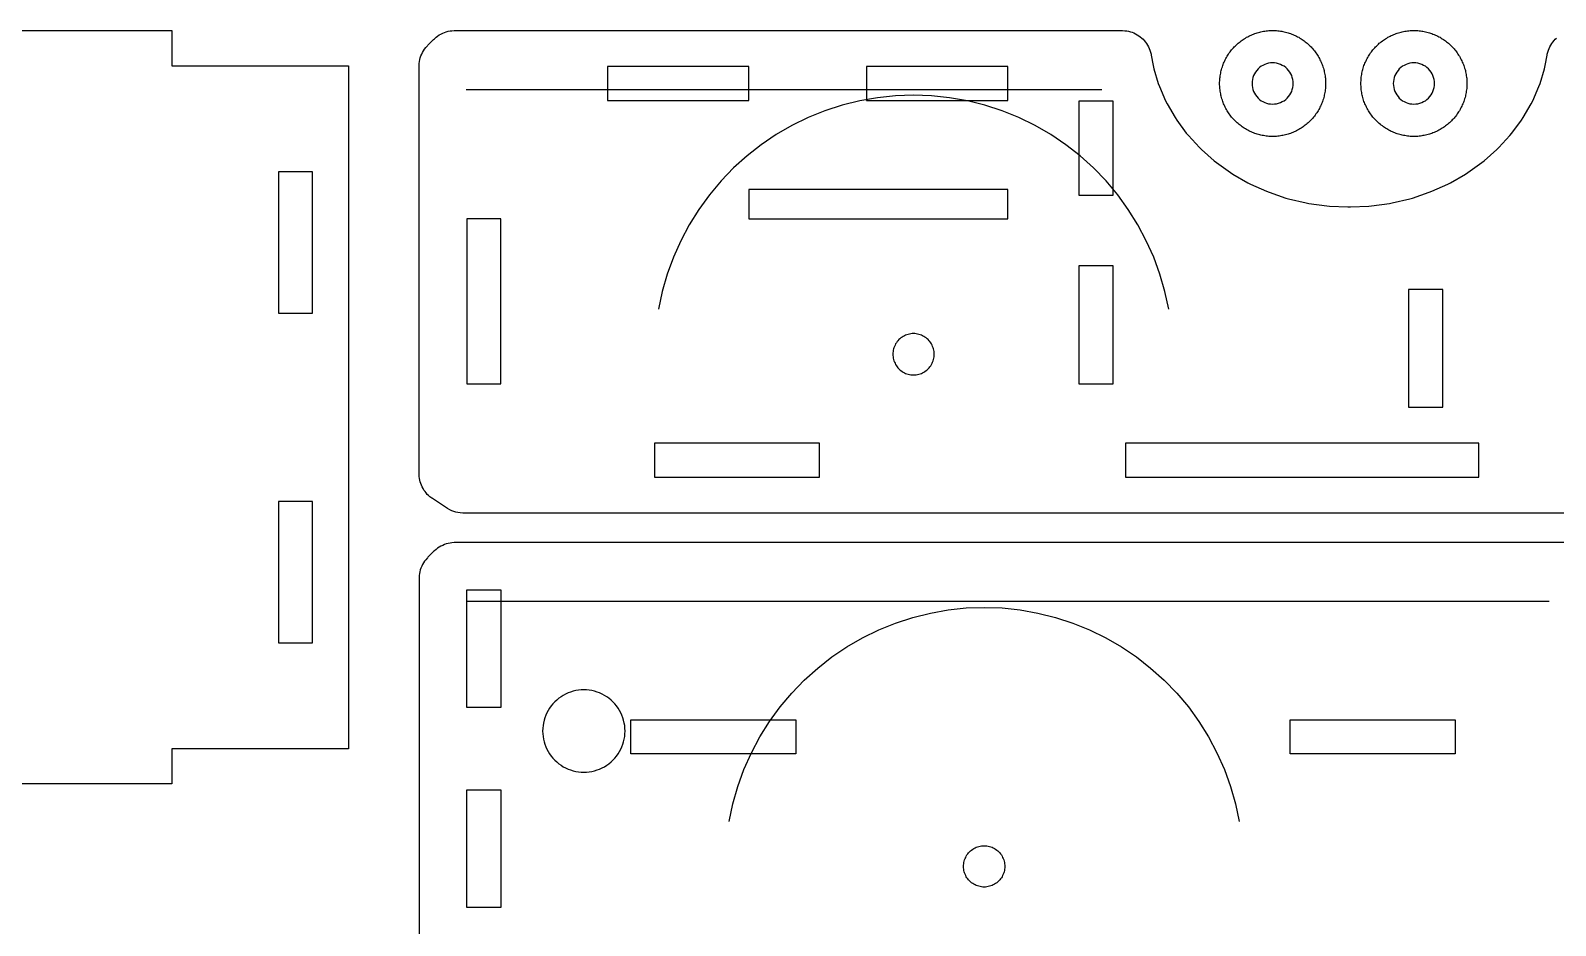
# Model space of a CAD drawing. Header units: metres. Extents: x 6 to 594, y 12 to 164.
# Drawn here: x 177 to 306.5, y 88 to 164 of the extents above; entities that cross this region are included whole.
import ezdxf

# ---------------------------------------------------------------- set-up
doc = ezdxf.new("R2010")
doc.units = ezdxf.units.M
doc.layers.add('CORTAR', color=1, linetype='Continuous')
doc.layers.add('GRABAR', color=5, linetype='Continuous')

msp = doc.modelspace()

# ---------------------------------------------------------------- linework, layer by layer
at = {"layer": 'CORTAR'}
for points in [[(173, 164), (189, 164), (189, 161), (204, 161), (204, 103), (189, 103), (189, 100), (173, 100)], [(406.2, 123), (213.8, 123), (213.71, 123), (213.48, 123.02), (213.3, 123.05), (213.12, 123.09), (212.95, 123.14), (212.78, 123.21), (212.61, 123.28), (212.41, 123.4), (212.33, 123.45), (211.15, 124.24), (211.08, 124.28), (210.93, 124.4), (210.81, 124.5), (210.7, 124.6), (210.6, 124.72), (210.51, 124.84), (210.42, 124.96), (210.34, 125.09), (210.26, 125.23), (210.2, 125.37), (210.14, 125.51), (210.1, 125.66), (210.06, 125.81), (210.03, 125.96), (210.01, 126.11), (210, 126.3), (210, 126.38), (210, 160.92), (210, 161.01), (210, 161.01), (210.02, 161.21), (210.04, 161.37), (210.07, 161.53), (210.11, 161.69), (210.16, 161.84), (210.23, 161.99), (210.3, 162.14), (210.38, 162.28), (210.47, 162.42), (210.57, 162.55), (210.71, 162.7), (210.76, 162.76), (211.24, 163.24), (211.3, 163.29), (211.45, 163.43), (211.58, 163.53), (211.72, 163.62), (211.86, 163.7), (212.01, 163.77), (212.16, 163.84), (212.31, 163.89), (212.47, 163.93), (212.63, 163.96), (212.79, 163.98), (212.99, 164), (213.08, 164), (269.68, 164), (269.76, 164), (269.96, 163.98), (270.11, 163.97), (270.27, 163.94), (270.42, 163.9), (270.57, 163.85), (270.72, 163.79), (270.86, 163.72), (271, 163.64), (271.13, 163.56), (271.26, 163.46), (271.38, 163.36), (271.5, 163.25), (271.6, 163.14), (271.7, 163.02), (271.8, 162.89), (271.88, 162.75), (271.95, 162.61), (272.02, 162.47), (272.08, 162.32), (272.12, 162.17), (272.17, 161.98), (272.19, 161.9), (272.35, 161.03), (272.41, 160.74), (272.79, 159.5), (272.89, 159.23), (273.41, 158.03), (273.54, 157.78), (274.21, 156.62), (274.36, 156.39), (275.17, 155.29), (275.34, 155.08), (276.28, 154.06), (276.47, 153.88), (277.53, 152.94), (277.73, 152.78), (278.91, 151.94), (279.12, 151.8), (280.39, 151.07), (280.61, 150.96), (281.98, 150.35), (282.2, 150.26), (283.63, 149.77), (283.86, 149.71), (285.35, 149.35), (285.58, 149.31), (287.11, 149.1), (287.34, 149.08), (288.88, 149.01), (289.12, 149.01), (290.66, 149.08), (290.89, 149.1), (292.42, 149.31), (292.65, 149.35), (294.14, 149.71), (294.37, 149.77), (295.8, 150.26), (296.02, 150.35), (297.39, 150.96), (297.61, 151.07), (298.88, 151.8), (299.09, 151.94), (300.27, 152.78), (300.47, 152.94), (301.53, 153.88), (301.72, 154.06), (302.66, 155.08), (302.83, 155.29), (303.64, 156.39), (303.79, 156.62), (304.46, 157.78), (304.59, 158.03), (305.11, 159.23), (305.21, 159.5), (305.59, 160.74), (305.65, 161.03), (305.81, 161.9), (305.83, 161.98), (305.88, 162.17), (305.92, 162.32), (305.98, 162.47), (306.05, 162.61), (306.12, 162.75), (306.2, 162.89), (306.3, 163.02), (306.4, 163.14), (306.5, 163.25), (306.62, 163.36)], [(311.68, 120.5), (213.08, 120.5), (212.99, 120.5), (212.79, 120.48), (212.63, 120.46), (212.47, 120.43), (212.31, 120.39), (212.16, 120.34), (212.01, 120.27), (211.86, 120.2), (211.72, 120.12), (211.58, 120.03), (211.45, 119.93), (211.3, 119.79), (211.24, 119.74), (210.76, 119.26), (210.71, 119.2), (210.57, 119.05), (210.47, 118.92), (210.38, 118.78), (210.3, 118.64), (210.23, 118.49), (210.16, 118.34), (210.11, 118.19), (210.07, 118.03), (210.04, 117.87), (210.02, 117.71), (210, 117.51), (210, 117.42), (210, 82.88)]]:
    msp.add_lwpolyline(points, dxfattribs=at)
for points in [[(287, 159.39), (286.99, 159.28), (286.99, 159.17), (286.98, 159.06), (286.97, 158.95), (286.95, 158.84), (286.93, 158.73), (286.91, 158.62), (286.89, 158.51), (286.87, 158.41), (286.84, 158.3), (286.81, 158.19), (286.77, 158.09), (286.74, 157.98), (286.7, 157.88), (286.66, 157.78), (286.61, 157.68), (286.57, 157.58), (286.52, 157.48), (286.47, 157.38), (286.42, 157.28), (286.36, 157.19), (286.3, 157.09), (286.24, 157), (286.18, 156.91), (286.11, 156.82), (286.05, 156.73), (285.98, 156.65), (285.91, 156.56), (285.83, 156.48), (285.76, 156.4), (285.68, 156.32), (285.6, 156.24), (285.52, 156.17), (285.44, 156.09), (285.35, 156.02), (285.27, 155.95), (285.18, 155.89), (285.09, 155.82), (285, 155.76), (284.91, 155.7), (284.81, 155.64), (284.72, 155.58), (284.62, 155.53), (284.52, 155.48), (284.42, 155.43), (284.32, 155.39), (284.22, 155.34), (284.12, 155.3), (284.02, 155.26), (283.91, 155.23), (283.81, 155.19), (283.7, 155.16), (283.59, 155.13), (283.49, 155.11), (283.38, 155.09), (283.27, 155.07), (283.16, 155.05), (283.05, 155.03), (282.94, 155.02), (282.83, 155.01), (282.72, 155.01), (282.61, 155), (282.5, 155), (282.39, 155), (282.28, 155.01), (282.17, 155.01), (282.06, 155.02), (281.95, 155.03), (281.84, 155.05), (281.73, 155.07), (281.62, 155.09), (281.51, 155.11), (281.41, 155.13), (281.3, 155.16), (281.19, 155.19), (281.09, 155.23), (280.98, 155.26), (280.88, 155.3), (280.78, 155.34), (280.68, 155.39), (280.58, 155.43), (280.48, 155.48), (280.38, 155.53), (280.28, 155.58), (280.19, 155.64), (280.09, 155.7), (280, 155.76), (279.91, 155.82), (279.82, 155.89), (279.73, 155.95), (279.65, 156.02), (279.56, 156.09), (279.48, 156.17), (279.4, 156.24), (279.32, 156.32), (279.24, 156.4), (279.17, 156.48), (279.09, 156.56), (279.02, 156.65), (278.95, 156.73), (278.89, 156.82), (278.82, 156.91), (278.76, 157), (278.7, 157.09), (278.64, 157.19), (278.58, 157.28), (278.53, 157.38), (278.48, 157.48), (278.43, 157.58), (278.39, 157.68), (278.34, 157.78), (278.3, 157.88), (278.26, 157.98), (278.23, 158.09), (278.19, 158.19), (278.16, 158.3), (278.13, 158.41), (278.11, 158.51), (278.09, 158.62), (278.07, 158.73), (278.05, 158.84), (278.03, 158.95), (278.02, 159.06), (278.01, 159.17), (278.01, 159.28), (278, 159.39), (278, 159.5), (278, 159.61), (278.01, 159.72), (278.01, 159.83), (278.02, 159.94), (278.03, 160.05), (278.05, 160.16), (278.07, 160.27), (278.09, 160.38), (278.11, 160.49), (278.13, 160.59), (278.16, 160.7), (278.19, 160.81), (278.23, 160.91), (278.26, 161.02), (278.3, 161.12), (278.34, 161.22), (278.39, 161.32), (278.43, 161.42), (278.48, 161.52), (278.53, 161.62), (278.58, 161.72), (278.64, 161.81), (278.7, 161.91), (278.76, 162), (278.82, 162.09), (278.89, 162.18), (278.95, 162.27), (279.02, 162.35), (279.09, 162.44), (279.17, 162.52), (279.24, 162.6), (279.32, 162.68), (279.4, 162.76), (279.48, 162.83), (279.56, 162.91), (279.65, 162.98), (279.73, 163.05), (279.82, 163.11), (279.91, 163.18), (280, 163.24), (280.09, 163.3), (280.19, 163.36), (280.28, 163.42), (280.38, 163.47), (280.48, 163.52), (280.58, 163.57), (280.68, 163.61), (280.78, 163.66), (280.88, 163.7), (280.98, 163.74), (281.09, 163.77), (281.19, 163.81), (281.3, 163.84), (281.41, 163.87), (281.51, 163.89), (281.62, 163.91), (281.73, 163.93), (281.84, 163.95), (281.95, 163.97), (282.06, 163.98), (282.17, 163.99), (282.28, 163.99), (282.39, 164), (282.5, 164), (282.61, 164), (282.72, 163.99), (282.83, 163.99), (282.94, 163.98), (283.05, 163.97), (283.16, 163.95), (283.27, 163.93), (283.38, 163.91), (283.49, 163.89), (283.59, 163.87), (283.7, 163.84), (283.81, 163.81), (283.91, 163.77), (284.02, 163.74), (284.12, 163.7), (284.22, 163.66), (284.32, 163.61), (284.42, 163.57), (284.52, 163.52), (284.62, 163.47), (284.72, 163.42), (284.81, 163.36), (284.91, 163.3), (285, 163.24), (285.09, 163.18), (285.18, 163.11), (285.27, 163.05), (285.35, 162.98), (285.44, 162.91), (285.52, 162.83), (285.6, 162.76), (285.68, 162.68), (285.76, 162.6), (285.83, 162.52), (285.91, 162.44), (285.98, 162.35), (286.05, 162.27), (286.11, 162.18), (286.18, 162.09), (286.24, 162), (286.3, 161.91), (286.36, 161.81), (286.42, 161.72), (286.47, 161.62), (286.52, 161.52), (286.57, 161.42), (286.61, 161.32), (286.66, 161.22), (286.7, 161.12), (286.74, 161.02), (286.77, 160.91), (286.81, 160.81), (286.84, 160.7), (286.87, 160.59), (286.89, 160.49), (286.91, 160.38), (286.93, 160.27), (286.95, 160.16), (286.97, 160.05), (286.98, 159.94), (286.99, 159.83), (286.99, 159.72), (287, 159.61), (287, 159.5), (287, 159.39)], [(299, 159.39), (298.99, 159.28), (298.99, 159.17), (298.98, 159.06), (298.97, 158.95), (298.95, 158.84), (298.93, 158.73), (298.91, 158.62), (298.89, 158.51), (298.87, 158.41), (298.84, 158.3), (298.81, 158.19), (298.77, 158.09), (298.74, 157.98), (298.7, 157.88), (298.66, 157.78), (298.61, 157.68), (298.57, 157.58), (298.52, 157.48), (298.47, 157.38), (298.42, 157.28), (298.36, 157.19), (298.3, 157.09), (298.24, 157), (298.18, 156.91), (298.11, 156.82), (298.05, 156.73), (297.98, 156.65), (297.91, 156.56), (297.83, 156.48), (297.76, 156.4), (297.68, 156.32), (297.6, 156.24), (297.52, 156.17), (297.44, 156.09), (297.35, 156.02), (297.27, 155.95), (297.18, 155.89), (297.09, 155.82), (297, 155.76), (296.91, 155.7), (296.81, 155.64), (296.72, 155.58), (296.62, 155.53), (296.52, 155.48), (296.42, 155.43), (296.32, 155.39), (296.22, 155.34), (296.12, 155.3), (296.02, 155.26), (295.91, 155.23), (295.81, 155.19), (295.7, 155.16), (295.59, 155.13), (295.49, 155.11), (295.38, 155.09), (295.27, 155.07), (295.16, 155.05), (295.05, 155.03), (294.94, 155.02), (294.83, 155.01), (294.72, 155.01), (294.61, 155), (294.5, 155), (294.39, 155), (294.28, 155.01), (294.17, 155.01), (294.06, 155.02), (293.95, 155.03), (293.84, 155.05), (293.73, 155.07), (293.62, 155.09), (293.51, 155.11), (293.41, 155.13), (293.3, 155.16), (293.19, 155.19), (293.09, 155.23), (292.98, 155.26), (292.88, 155.3), (292.78, 155.34), (292.68, 155.39), (292.58, 155.43), (292.48, 155.48), (292.38, 155.53), (292.28, 155.58), (292.19, 155.64), (292.09, 155.7), (292, 155.76), (291.91, 155.82), (291.82, 155.89), (291.73, 155.95), (291.65, 156.02), (291.56, 156.09), (291.48, 156.17), (291.4, 156.24), (291.32, 156.32), (291.24, 156.4), (291.17, 156.48), (291.09, 156.56), (291.02, 156.65), (290.95, 156.73), (290.89, 156.82), (290.82, 156.91), (290.76, 157), (290.7, 157.09), (290.64, 157.19), (290.58, 157.28), (290.53, 157.38), (290.48, 157.48), (290.43, 157.58), (290.39, 157.68), (290.34, 157.78), (290.3, 157.88), (290.26, 157.98), (290.23, 158.09), (290.19, 158.19), (290.16, 158.3), (290.13, 158.41), (290.11, 158.51), (290.09, 158.62), (290.07, 158.73), (290.05, 158.84), (290.03, 158.95), (290.02, 159.06), (290.01, 159.17), (290.01, 159.28), (290, 159.39), (290, 159.5), (290, 159.61), (290.01, 159.72), (290.01, 159.83), (290.02, 159.94), (290.03, 160.05), (290.05, 160.16), (290.07, 160.27), (290.09, 160.38), (290.11, 160.49), (290.13, 160.59), (290.16, 160.7), (290.19, 160.81), (290.23, 160.91), (290.26, 161.02), (290.3, 161.12), (290.34, 161.22), (290.39, 161.32), (290.43, 161.42), (290.48, 161.52), (290.53, 161.62), (290.58, 161.72), (290.64, 161.81), (290.7, 161.91), (290.76, 162), (290.82, 162.09), (290.89, 162.18), (290.95, 162.27), (291.02, 162.35), (291.09, 162.44), (291.17, 162.52), (291.24, 162.6), (291.32, 162.68), (291.4, 162.76), (291.48, 162.83), (291.56, 162.91), (291.65, 162.98), (291.73, 163.05), (291.82, 163.11), (291.91, 163.18), (292, 163.24), (292.09, 163.3), (292.19, 163.36), (292.28, 163.42), (292.38, 163.47), (292.48, 163.52), (292.58, 163.57), (292.68, 163.61), (292.78, 163.66), (292.88, 163.7), (292.98, 163.74), (293.09, 163.77), (293.19, 163.81), (293.3, 163.84), (293.41, 163.87), (293.51, 163.89), (293.62, 163.91), (293.73, 163.93), (293.84, 163.95), (293.95, 163.97), (294.06, 163.98), (294.17, 163.99), (294.28, 163.99), (294.39, 164), (294.5, 164), (294.61, 164), (294.72, 163.99), (294.83, 163.99), (294.94, 163.98), (295.05, 163.97), (295.16, 163.95), (295.27, 163.93), (295.38, 163.91), (295.49, 163.89), (295.59, 163.87), (295.7, 163.84), (295.81, 163.81), (295.91, 163.77), (296.02, 163.74), (296.12, 163.7), (296.22, 163.66), (296.32, 163.61), (296.42, 163.57), (296.52, 163.52), (296.62, 163.47), (296.72, 163.42), (296.81, 163.36), (296.91, 163.3), (297, 163.24), (297.09, 163.18), (297.18, 163.11), (297.27, 163.05), (297.35, 162.98), (297.44, 162.91), (297.52, 162.83), (297.6, 162.76), (297.68, 162.68), (297.76, 162.6), (297.83, 162.52), (297.91, 162.44), (297.98, 162.35), (298.05, 162.27), (298.11, 162.18), (298.18, 162.09), (298.24, 162), (298.3, 161.91), (298.36, 161.81), (298.42, 161.72), (298.47, 161.62), (298.52, 161.52), (298.57, 161.42), (298.61, 161.32), (298.66, 161.22), (298.7, 161.12), (298.74, 161.02), (298.77, 160.91), (298.81, 160.81), (298.84, 160.7), (298.87, 160.59), (298.89, 160.49), (298.91, 160.38), (298.93, 160.27), (298.95, 160.16), (298.97, 160.05), (298.98, 159.94), (298.99, 159.83), (298.99, 159.72), (299, 159.61), (299, 159.5), (299, 159.39)], [(238, 158.05), (238, 160.95), (226, 160.95), (226, 158.05), (238, 158.05)], [(260, 158.05), (260, 160.95), (248, 160.95), (248, 158.05), (260, 158.05)], [(284.24, 159.67), (284.22, 159.84), (284.17, 160.01), (284.12, 160.17), (284.04, 160.32), (283.96, 160.47), (283.85, 160.61), (283.74, 160.74), (283.61, 160.85), (283.47, 160.96), (283.32, 161.04), (283.17, 161.12), (283.01, 161.17), (282.84, 161.22), (282.67, 161.24), (282.5, 161.25), (282.33, 161.24), (282.16, 161.22), (281.99, 161.17), (281.83, 161.12), (281.68, 161.04), (281.53, 160.96), (281.39, 160.85), (281.26, 160.74), (281.15, 160.61), (281.04, 160.47), (280.96, 160.32), (280.88, 160.17), (280.83, 160.01), (280.78, 159.84), (280.76, 159.67), (280.75, 159.5), (280.76, 159.33), (280.78, 159.16), (280.83, 158.99), (280.88, 158.83), (280.96, 158.68), (281.04, 158.53), (281.15, 158.39), (281.26, 158.26), (281.39, 158.15), (281.53, 158.04), (281.68, 157.96), (281.83, 157.88), (281.99, 157.83), (282.16, 157.78), (282.33, 157.76), (282.5, 157.75), (282.67, 157.76), (282.84, 157.78), (283.01, 157.83), (283.17, 157.88), (283.32, 157.96), (283.47, 158.04), (283.61, 158.15), (283.74, 158.26), (283.85, 158.39), (283.96, 158.53), (284.04, 158.68), (284.12, 158.83), (284.17, 158.99), (284.22, 159.16), (284.24, 159.33), (284.25, 159.5), (284.24, 159.67)], [(296.24, 159.67), (296.22, 159.84), (296.17, 160.01), (296.12, 160.17), (296.04, 160.32), (295.96, 160.47), (295.85, 160.61), (295.74, 160.74), (295.61, 160.85), (295.47, 160.96), (295.32, 161.04), (295.17, 161.12), (295.01, 161.17), (294.84, 161.22), (294.67, 161.24), (294.5, 161.25), (294.33, 161.24), (294.16, 161.22), (293.99, 161.17), (293.83, 161.12), (293.68, 161.04), (293.53, 160.96), (293.39, 160.85), (293.26, 160.74), (293.15, 160.61), (293.04, 160.47), (292.96, 160.32), (292.88, 160.17), (292.83, 160.01), (292.78, 159.84), (292.76, 159.67), (292.75, 159.5), (292.76, 159.33), (292.78, 159.16), (292.83, 158.99), (292.88, 158.83), (292.96, 158.68), (293.04, 158.53), (293.15, 158.39), (293.26, 158.26), (293.39, 158.15), (293.53, 158.04), (293.68, 157.96), (293.83, 157.88), (293.99, 157.83), (294.16, 157.78), (294.33, 157.76), (294.5, 157.75), (294.67, 157.76), (294.84, 157.78), (295.01, 157.83), (295.17, 157.88), (295.32, 157.96), (295.47, 158.04), (295.61, 158.15), (295.74, 158.26), (295.85, 158.39), (295.96, 158.53), (296.04, 158.68), (296.12, 158.83), (296.17, 158.99), (296.22, 159.16), (296.24, 159.33), (296.25, 159.5), (296.24, 159.67)], [(268.95, 158), (266.05, 158), (266.05, 150), (268.95, 150), (268.95, 158)], [(200.95, 152), (198.05, 152), (198.05, 140), (200.95, 140), (200.95, 152)], [(216.95, 148), (214.05, 148), (214.05, 134), (216.95, 134), (216.95, 148)], [(268.95, 144), (266.05, 144), (266.05, 134), (268.95, 134), (268.95, 144)], [(296.95, 142), (294.05, 142), (294.05, 132), (296.95, 132), (296.95, 142)], [(253.72, 136.16), (253.74, 136.27), (253.75, 136.39), (253.75, 136.5), (253.75, 136.61), (253.74, 136.73), (253.72, 136.84), (253.69, 136.95), (253.66, 137.06), (253.62, 137.17), (253.57, 137.27), (253.52, 137.38), (253.46, 137.47), (253.39, 137.57), (253.32, 137.65), (253.24, 137.74), (253.15, 137.82), (253.07, 137.89), (252.97, 137.96), (252.88, 138.02), (252.77, 138.07), (252.67, 138.12), (252.56, 138.16), (252.45, 138.19), (252.34, 138.22), (252.23, 138.24), (252.11, 138.25), (252, 138.25), (251.89, 138.25), (251.77, 138.24), (251.66, 138.22), (251.55, 138.19), (251.44, 138.16), (251.33, 138.12), (251.23, 138.07), (251.12, 138.02), (251.03, 137.96), (250.93, 137.89), (250.85, 137.82), (250.76, 137.74), (250.68, 137.65), (250.61, 137.57), (250.54, 137.47), (250.48, 137.38), (250.43, 137.27), (250.38, 137.17), (250.34, 137.06), (250.31, 136.95), (250.28, 136.84), (250.26, 136.73), (250.25, 136.61), (250.25, 136.5), (250.25, 136.39), (250.26, 136.27), (250.28, 136.16), (250.31, 136.05), (250.34, 135.94), (250.38, 135.83), (250.43, 135.73), (250.48, 135.62), (250.54, 135.53), (250.61, 135.43), (250.68, 135.35), (250.76, 135.26), (250.85, 135.18), (250.93, 135.11), (251.03, 135.04), (251.12, 134.98), (251.23, 134.93), (251.33, 134.88), (251.44, 134.84), (251.55, 134.81), (251.66, 134.78), (251.77, 134.76), (251.89, 134.75), (252, 134.75), (252.11, 134.75), (252.23, 134.76), (252.34, 134.78), (252.45, 134.81), (252.56, 134.84), (252.67, 134.88), (252.77, 134.93), (252.88, 134.98), (252.97, 135.04), (253.07, 135.11), (253.15, 135.18), (253.24, 135.26), (253.32, 135.35), (253.39, 135.43), (253.46, 135.53), (253.52, 135.62), (253.57, 135.73), (253.62, 135.83), (253.66, 135.94), (253.69, 136.05), (253.72, 136.16)], [(244, 128.95), (230, 128.95), (230, 126.05), (244, 126.05), (244, 128.95)], [(300, 128.95), (270, 128.95), (270, 126.05), (300, 126.05), (300, 128.95)], [(200.95, 124), (198.05, 124), (198.05, 112), (200.95, 112), (200.95, 124)], [(214.05, 106.5), (214.05, 116.5), (216.95, 116.5), (216.95, 106.5), (214.05, 106.5)], [(228, 105.45), (242, 105.45), (242, 102.55), (228, 102.55), (228, 105.45)], [(284, 105.45), (298, 105.45), (298, 102.55), (284, 102.55), (284, 105.45)], [(214.05, 99.5), (216.95, 99.5), (216.95, 89.5), (214.05, 89.5), (214.05, 99.5)], [(256.28, 92.66), (256.26, 92.77), (256.25, 92.89), (256.25, 93), (256.25, 93.11), (256.26, 93.23), (256.28, 93.34), (256.31, 93.45), (256.34, 93.56), (256.38, 93.67), (256.43, 93.77), (256.48, 93.88), (256.54, 93.97), (256.61, 94.07), (256.68, 94.15), (256.76, 94.24), (256.85, 94.32), (256.93, 94.39), (257.03, 94.46), (257.12, 94.52), (257.23, 94.57), (257.33, 94.62), (257.44, 94.66), (257.55, 94.69), (257.66, 94.72), (257.77, 94.74), (257.89, 94.75), (258, 94.75), (258.11, 94.75), (258.23, 94.74), (258.34, 94.72), (258.45, 94.69), (258.56, 94.66), (258.67, 94.62), (258.77, 94.57), (258.88, 94.52), (258.97, 94.46), (259.07, 94.39), (259.15, 94.32), (259.24, 94.24), (259.32, 94.15), (259.39, 94.07), (259.46, 93.97), (259.52, 93.88), (259.57, 93.77), (259.62, 93.67), (259.66, 93.56), (259.69, 93.45), (259.72, 93.34), (259.74, 93.23), (259.75, 93.11), (259.75, 93), (259.75, 92.89), (259.74, 92.77), (259.72, 92.66), (259.69, 92.55), (259.66, 92.44), (259.62, 92.33), (259.57, 92.23), (259.52, 92.12), (259.46, 92.03), (259.39, 91.93), (259.32, 91.85), (259.24, 91.76), (259.15, 91.68), (259.07, 91.61), (258.97, 91.54), (258.88, 91.48), (258.77, 91.43), (258.67, 91.38), (258.56, 91.34), (258.45, 91.31), (258.34, 91.28), (258.23, 91.26), (258.11, 91.25), (258, 91.25), (257.89, 91.25), (257.77, 91.26), (257.66, 91.28), (257.55, 91.31), (257.44, 91.34), (257.33, 91.38), (257.23, 91.43), (257.12, 91.48), (257.03, 91.54), (256.93, 91.61), (256.85, 91.68), (256.76, 91.76), (256.68, 91.85), (256.61, 91.93), (256.54, 92.03), (256.48, 92.12), (256.43, 92.23), (256.38, 92.33), (256.34, 92.44), (256.31, 92.55), (256.28, 92.66)]]:
    msp.add_lwpolyline(points, close=True, dxfattribs=at)
at = {"layer": 'GRABAR'}
for points in [[(214, 159), (268, 159)], [(273.67, 140.32), (273.35, 141.82), (272.92, 143.3), (272.4, 144.74), (271.77, 146.14), (271.05, 147.5), (270.24, 148.8), (269.34, 150.04), (268.35, 151.22), (267.28, 152.33), (266.14, 153.35), (264.93, 154.3), (263.66, 155.16), (262.33, 155.92), (260.95, 156.6), (259.52, 157.17), (258.06, 157.65), (256.57, 158.02), (255.06, 158.29), (253.53, 158.45), (252, 158.5), (250.47, 158.45), (248.94, 158.29), (247.43, 158.02), (245.94, 157.65), (244.48, 157.17), (243.05, 156.6), (241.67, 155.92), (240.34, 155.16), (239.07, 154.3), (237.86, 153.35), (236.72, 152.33), (235.65, 151.22), (234.66, 150.04), (233.76, 148.8), (232.95, 147.5), (232.23, 146.14), (231.6, 144.74), (231.08, 143.3), (230.65, 141.82), (230.33, 140.32)], [(306, 115.5), (214, 115.5)], [(236.33, 96.82), (236.65, 98.32), (237.08, 99.8), (237.6, 101.24), (238.23, 102.64), (238.95, 104), (239.76, 105.3), (240.66, 106.54), (241.65, 107.72), (242.72, 108.83), (243.86, 109.85), (245.07, 110.8), (246.34, 111.66), (247.67, 112.42), (249.05, 113.1), (250.48, 113.67), (251.94, 114.15), (253.43, 114.52), (254.94, 114.79), (256.47, 114.95), (258, 115), (259.53, 114.95), (261.06, 114.79), (262.57, 114.52), (264.06, 114.15), (265.52, 113.67), (266.95, 113.1), (268.33, 112.42), (269.66, 111.66), (270.93, 110.8), (272.14, 109.85), (273.28, 108.83), (274.35, 107.72), (275.34, 106.54), (276.24, 105.3), (277.05, 104), (277.77, 102.64), (278.4, 101.24), (278.92, 99.8), (279.35, 98.32), (279.67, 96.82)]]:
    msp.add_lwpolyline(points, dxfattribs=at)
for points in [[(260, 148), (260, 150.5), (238, 150.5), (238, 148), (260, 148)], [(220.5, 104.5), (220.51, 104.27), (220.53, 104.04), (220.57, 103.82), (220.62, 103.59), (220.69, 103.37), (220.77, 103.16), (220.86, 102.95), (220.97, 102.75), (221.09, 102.56), (221.22, 102.37), (221.37, 102.19), (221.53, 102.03), (221.69, 101.87), (221.87, 101.72), (222.06, 101.59), (222.25, 101.47), (222.45, 101.36), (222.66, 101.27), (222.87, 101.19), (223.09, 101.12), (223.32, 101.07), (223.54, 101.03), (223.77, 101.01), (224, 101), (224.23, 101.01), (224.46, 101.03), (224.68, 101.07), (224.91, 101.12), (225.13, 101.19), (225.34, 101.27), (225.55, 101.36), (225.75, 101.47), (225.94, 101.59), (226.13, 101.72), (226.31, 101.87), (226.47, 102.03), (226.63, 102.19), (226.78, 102.37), (226.91, 102.56), (227.03, 102.75), (227.14, 102.95), (227.23, 103.16), (227.31, 103.37), (227.38, 103.59), (227.43, 103.82), (227.47, 104.04), (227.49, 104.27), (227.5, 104.5), (227.49, 104.73), (227.47, 104.96), (227.43, 105.18), (227.38, 105.41), (227.31, 105.63), (227.23, 105.84), (227.14, 106.05), (227.03, 106.25), (226.91, 106.44), (226.78, 106.63), (226.63, 106.81), (226.47, 106.97), (226.31, 107.13), (226.13, 107.28), (225.94, 107.41), (225.75, 107.53), (225.55, 107.64), (225.34, 107.73), (225.13, 107.81), (224.91, 107.88), (224.68, 107.93), (224.46, 107.97), (224.23, 107.99), (224, 108), (223.77, 107.99), (223.54, 107.97), (223.32, 107.93), (223.09, 107.88), (222.87, 107.81), (222.66, 107.73), (222.45, 107.64), (222.25, 107.53), (222.06, 107.41), (221.87, 107.28), (221.69, 107.13), (221.53, 106.97), (221.37, 106.81), (221.22, 106.63), (221.09, 106.44), (220.97, 106.25), (220.86, 106.05), (220.77, 105.84), (220.69, 105.63), (220.62, 105.41), (220.57, 105.18), (220.53, 104.96), (220.51, 104.73), (220.5, 104.5)]]:
    msp.add_lwpolyline(points, close=True, dxfattribs=at)

doc.saveas('drawing.dxf')
